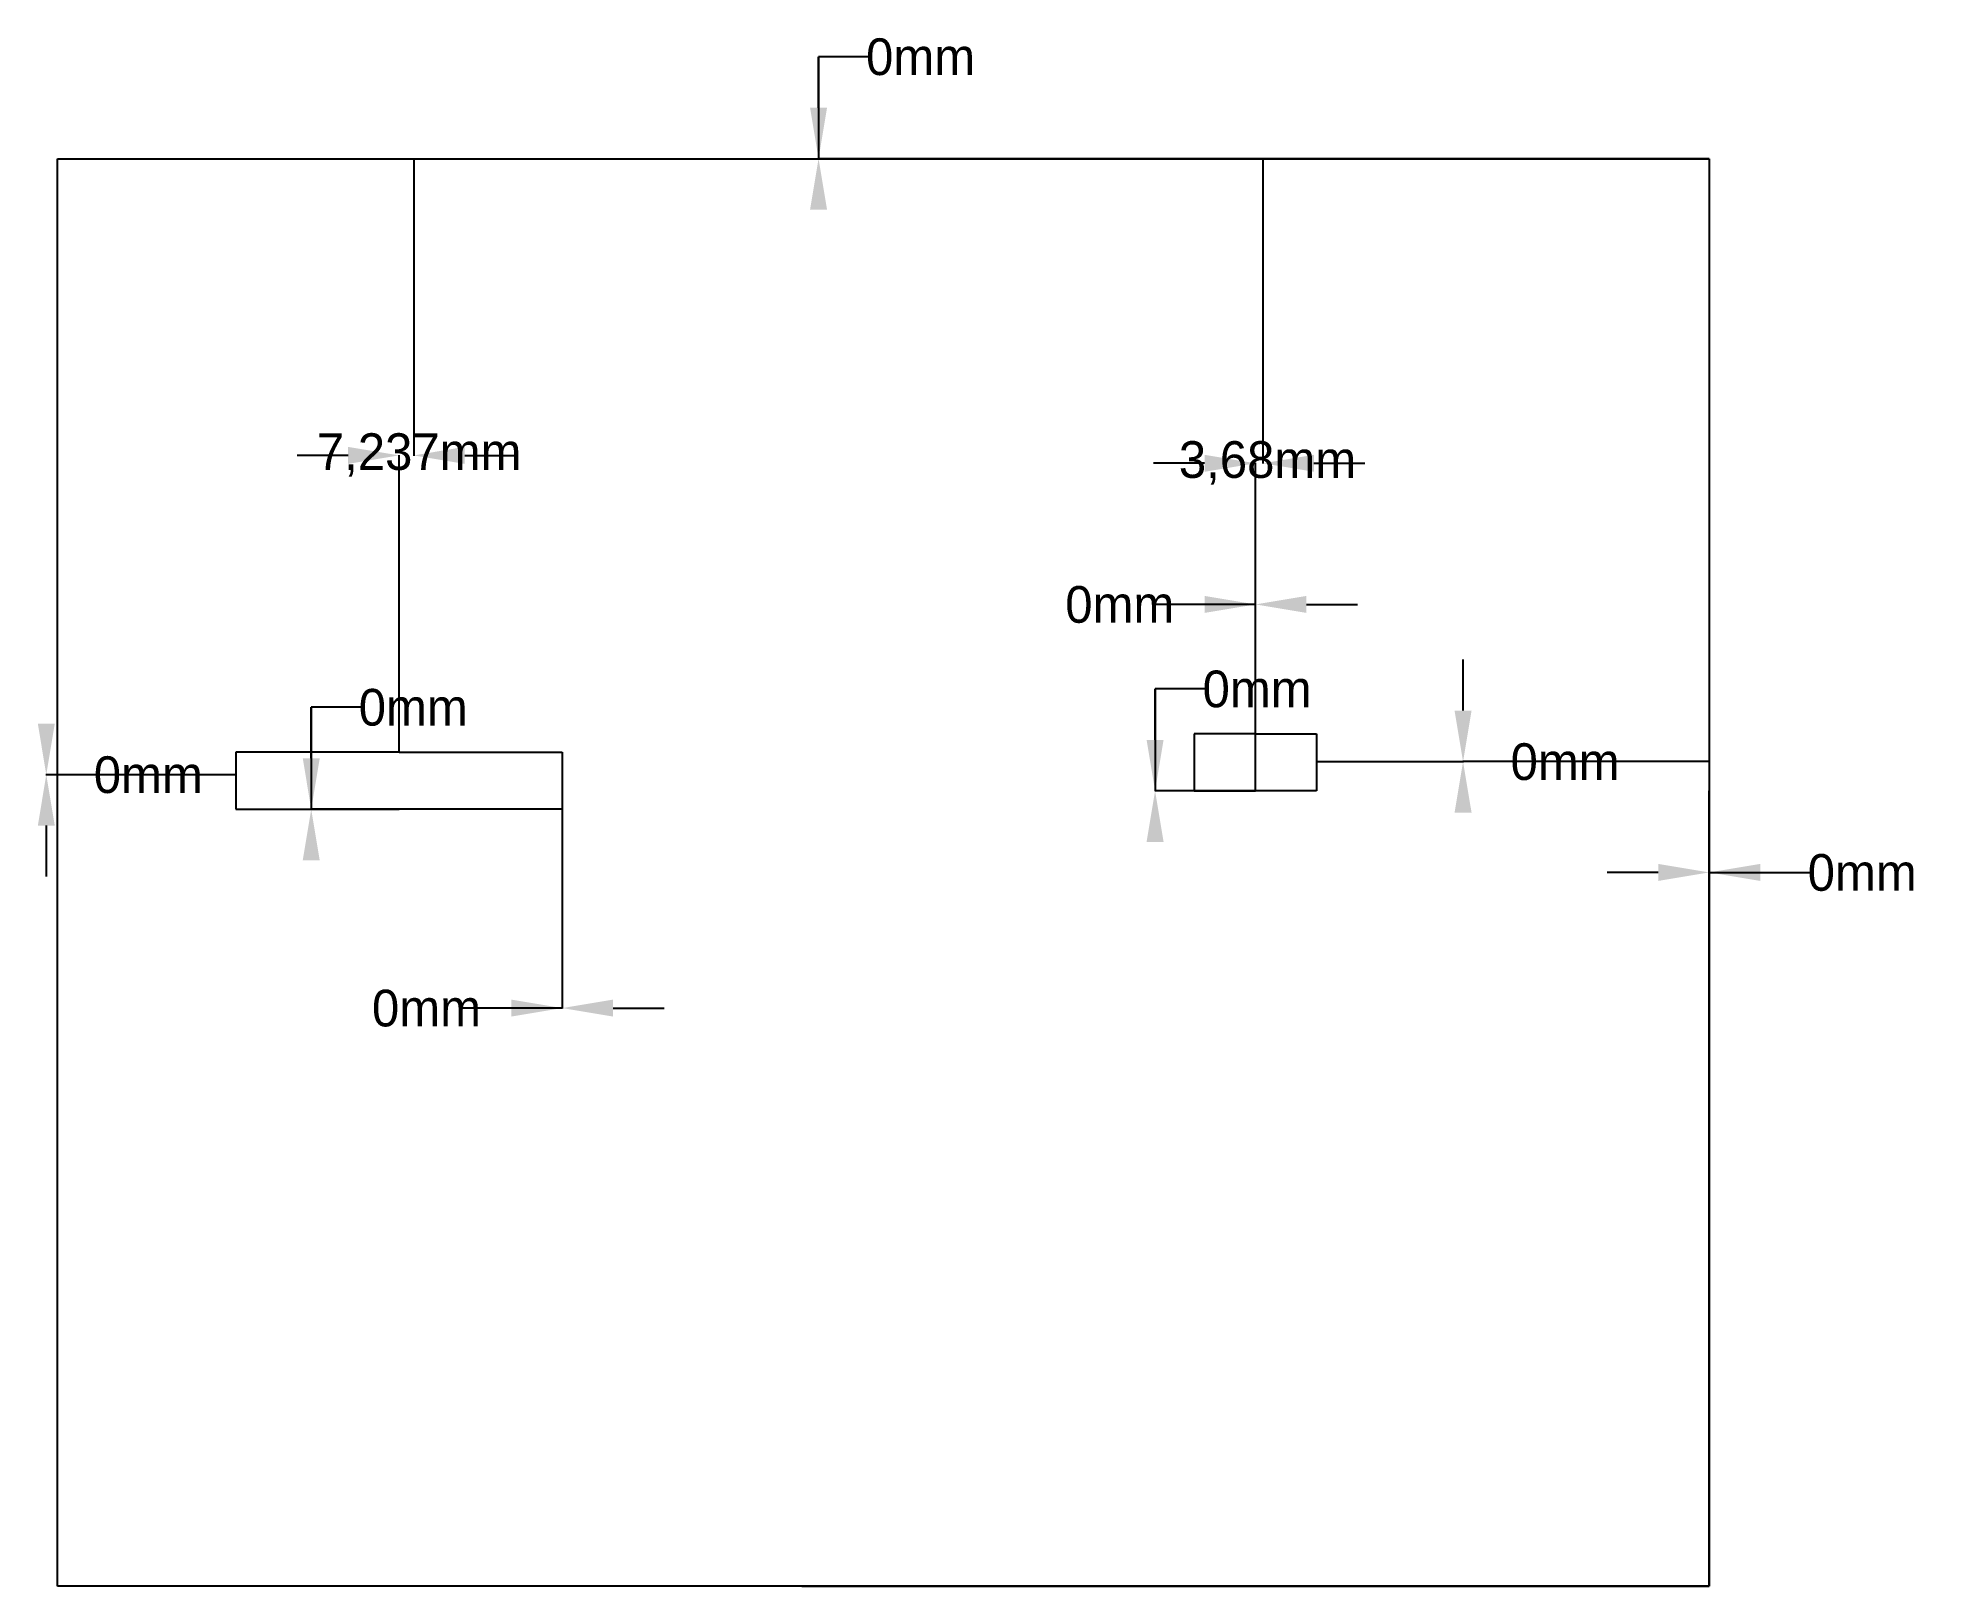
# Model space of a CAD drawing. Extents: x -10 to 917, y 0 to 759.
import ezdxf

# ---------------------------------------------------------------- set-up
doc = ezdxf.new("R2010")
doc.units = 0
doc.layers.get('0').update_dxf_attribs({"linetype": 'CONTINUOUS'})
doc.layers.get('DEFPOINTS').update_dxf_attribs({"linetype": 'CONTINUOUS'})
doc.styles.add('SPACECLAIM_ASME_CB', font='SpaceClaim ASME.ttf')
doc.dimstyles.new('SPACECLAIM_ASME_CB', dxfattribs={"dimtxt": 0.18, "dimasz": 0.18, "dimexe": 0.18, "dimexo": 0.0625, "dimgap": 0.09, "dimtad": 0, "dimtih": 1, "dimtoh": 1, "dimzin": 0, "dimcen": 0.09, "dimazin": 3, "dimtfac": 1, "dimtofl": 0, "dimtmove": 0, "dimatfit": 3})

# ---------------------------------------------------------------- blocks, each defined once
blk = doc.blocks.new('*D1')
at = {"color": 7}
for p, q in [((810, 699.94), (810, 349.82)), ((785, 350), (760, 350)), ((810, 0.06), (810, 350.18)), ((810, 350), (860, 350)), ((835, 350), (860, 350))]:
    blk.add_line(p, q, dxfattribs=at)
for points in [[(785, 345.83), (785, 354.17), (810, 350)], [(835, 354.17), (835, 345.83), (810, 350)]]:
    blk.add_solid(points, dxfattribs=at)
at = {"layer": 'DEFPOINTS', "color": 0}
for p in [(810, 700), (810, 350), (810, 0)]:
    blk.add_point(p, dxfattribs=at)
at = {"color": 7, "linetype": 'CONTINUOUS', "style": 'SPACECLAIM_ASME_CB'}
blk.add_text('0mm', height=18, dxfattribs=at).set_placement((858.29, 341))
blk = doc.blocks.new('*D2')
at = {"color": 7}
for p, q in [((398.23, 750), (373.23, 750)), ((373.23, 750), (373.23, 700)), ((373.23, 725), (373.23, 750)), ((0.06, 700), (373.41, 700)), ((809.94, 700), (373.05, 700))]:
    blk.add_line(p, q, dxfattribs=at)
for points in [[(369.06, 725), (377.4, 725), (373.23, 700)], [(377.4, 675), (369.06, 675), (373.23, 700)]]:
    blk.add_solid(points, dxfattribs=at)
at = {"layer": 'DEFPOINTS', "color": 0}
for p in [(0, 700), (373.23, 700), (810, 700)]:
    blk.add_point(p, dxfattribs=at)
at = {"color": 7, "linetype": 'CONTINUOUS', "style": 'SPACECLAIM_ASME_CB'}
blk.add_text('0mm', height=18, dxfattribs=at).set_placement((396.52, 741))
blk = doc.blocks.new('*D3')
at = {"color": 7}
for p, q in [((149.43, 431), (124.43, 431)), ((124.43, 431), (124.43, 381)), ((124.43, 406), (124.43, 431)), ((87.56, 381), (124.61, 381)), ((247.44, 381), (124.25, 381))]:
    blk.add_line(p, q, dxfattribs=at)
for points in [[(120.27, 406), (128.6, 406), (124.43, 381)], [(128.6, 356), (120.27, 356), (124.43, 381)]]:
    blk.add_solid(points, dxfattribs=at)
at = {"layer": 'DEFPOINTS', "color": 0}
for p in [(87.5, 381), (124.43, 381), (247.5, 381)]:
    blk.add_point(p, dxfattribs=at)
at = {"color": 7, "linetype": 'CONTINUOUS', "style": 'SPACECLAIM_ASME_CB'}
blk.add_text('0mm', height=18, dxfattribs=at).set_placement((147.72, 422))
blk = doc.blocks.new('*D4')
at = {"color": 7}
for p, q in [((247.5, 408.94), (247.5, 283.3)), ((247.5, 380.94), (247.5, 283.3)), ((247.5, 283.48), (197.5, 283.48)), ((222.5, 283.48), (197.5, 283.48)), ((272.5, 283.48), (297.5, 283.48))]:
    blk.add_line(p, q, dxfattribs=at)
for points in [[(222.5, 279.31), (222.5, 287.65), (247.5, 283.48)], [(272.5, 287.65), (272.5, 279.31), (247.5, 283.48)]]:
    blk.add_solid(points, dxfattribs=at)
at = {"layer": 'DEFPOINTS', "color": 0}
for p in [(247.5, 409), (247.5, 381), (247.5, 283.48)]:
    blk.add_point(p, dxfattribs=at)
at = {"color": 7, "linetype": 'CONTINUOUS', "style": 'SPACECLAIM_ASME_CB'}
blk.add_text('0mm', height=18, dxfattribs=at).set_placement((154.21, 274.48))
blk = doc.blocks.new('*D5')
at = {"color": 7}
for p, q in [((563.26, 440), (538.26, 440)), ((538.26, 440), (538.26, 390)), ((538.26, 415), (538.26, 440)), ((557.44, 390), (538.08, 390)), ((617.44, 390), (538.08, 390))]:
    blk.add_line(p, q, dxfattribs=at)
for points in [[(534.1, 415), (542.43, 415), (538.26, 390)], [(542.43, 365), (534.1, 365), (538.26, 390)]]:
    blk.add_solid(points, dxfattribs=at)
at = {"layer": 'DEFPOINTS', "color": 0}
for p in [(538.26, 390), (557.5, 390), (617.5, 390)]:
    blk.add_point(p, dxfattribs=at)
at = {"color": 7, "linetype": 'CONTINUOUS', "style": 'SPACECLAIM_ASME_CB'}
blk.add_text('0mm', height=18, dxfattribs=at).set_placement((561.55, 431))
blk = doc.blocks.new('*D6')
at = {"color": 7}
for p, q in [((587.5, 481.42), (537.5, 481.42)), ((562.5, 481.42), (537.5, 481.42)), ((587.5, 390.06), (587.5, 481.6)), ((587.5, 418.06), (587.5, 481.6)), ((612.5, 481.42), (637.5, 481.42))]:
    blk.add_line(p, q, dxfattribs=at)
for points in [[(562.5, 477.26), (562.5, 485.59), (587.5, 481.42)], [(612.5, 485.59), (612.5, 477.26), (587.5, 481.42)]]:
    blk.add_solid(points, dxfattribs=at)
at = {"layer": 'DEFPOINTS', "color": 0}
for p in [(587.5, 481.42), (587.5, 418), (587.5, 390)]:
    blk.add_point(p, dxfattribs=at)
at = {"color": 7, "linetype": 'CONTINUOUS', "style": 'SPACECLAIM_ASME_CB'}
blk.add_text('0mm', height=18, dxfattribs=at).set_placement((494.21, 472.42))
blk = doc.blocks.new('*D7')
at = {"color": 7}
for p, q in [((174.74, 699.94), (174.74, 554.32)), ((142.5, 554.5), (117.5, 554.5)), ((167.5, 409.06), (167.5, 554.68)), ((199.74, 554.5), (224.74, 554.5))]:
    blk.add_line(p, q, dxfattribs=at)
for points in [[(142.5, 550.33), (142.5, 558.67), (167.5, 554.5)], [(199.74, 558.67), (199.74, 550.33), (174.74, 554.5)]]:
    blk.add_solid(points, dxfattribs=at)
at = {"layer": 'DEFPOINTS', "color": 0}
for p in [(174.74, 700), (167.5, 554.5), (167.5, 409)]:
    blk.add_point(p, dxfattribs=at)
at = {"color": 7, "linetype": 'CONTINUOUS', "style": 'SPACECLAIM_ASME_CB'}
blk.add_text('7,237mm', height=18, dxfattribs=at).set_placement((127.19, 547.34))
blk = doc.blocks.new('*D8')
at = {"color": 7}
for p, q in [((87.44, 397.94), (-5.67, 397.94)), ((-0.06, 397.94), (-5.67, 397.94)), ((19.51, 397.94), (-5.49, 397.94)), ((-5.49, 397.94), (-5.49, 397.94)), ((-5.49, 372.94), (-5.49, 347.94))]:
    blk.add_line(p, q, dxfattribs=at)
for points in [[(-9.65, 422.94), (-1.32, 422.94), (-5.49, 397.94)], [(-1.32, 372.94), (-9.65, 372.94), (-5.49, 397.94)]]:
    blk.add_solid(points, dxfattribs=at)
at = {"layer": 'DEFPOINTS', "color": 0}
for p in [(-5.49, 397.94), (0, 397.94), (87.5, 397.94)]:
    blk.add_point(p, dxfattribs=at)
at = {"color": 7, "linetype": 'CONTINUOUS', "style": 'SPACECLAIM_ASME_CB'}
blk.add_text('0mm', height=18, dxfattribs=at).set_placement((17.8, 388.94))
blk = doc.blocks.new('*D9')
at = {"color": 7}
for p, q in [((591.18, 699.94), (591.18, 550.45)), ((562.5, 550.63), (537.5, 550.63)), ((587.5, 418.06), (587.5, 550.81)), ((616.18, 550.63), (641.18, 550.63))]:
    blk.add_line(p, q, dxfattribs=at)
for points in [[(562.5, 546.46), (562.5, 554.8), (587.5, 550.63)], [(616.18, 554.8), (616.18, 546.46), (591.18, 550.63)]]:
    blk.add_solid(points, dxfattribs=at)
at = {"layer": 'DEFPOINTS', "color": 0}
for p in [(591.18, 700), (587.5, 550.63), (587.5, 418)]:
    blk.add_point(p, dxfattribs=at)
at = {"color": 7, "linetype": 'CONTINUOUS', "style": 'SPACECLAIM_ASME_CB'}
blk.add_text('3,68mm', height=18, dxfattribs=at).set_placement((549.93, 543.47))
blk = doc.blocks.new('*D10')
at = {"color": 7}
for p, q in [((689.3, 429.34), (689.3, 454.34)), ((617.56, 404.34), (689.48, 404.34)), ((809.94, 404.34), (689.12, 404.34)), ((714.3, 404.34), (689.3, 404.34)), ((689.3, 404.34), (689.3, 404.34))]:
    blk.add_line(p, q, dxfattribs=at)
for points in [[(685.13, 429.34), (693.47, 429.34), (689.3, 404.34)], [(693.47, 379.34), (685.13, 379.34), (689.3, 404.34)]]:
    blk.add_solid(points, dxfattribs=at)
at = {"layer": 'DEFPOINTS', "color": 0}
for p in [(617.5, 404.34), (689.3, 404.34), (810, 404.34)]:
    blk.add_point(p, dxfattribs=at)
at = {"color": 7, "linetype": 'CONTINUOUS', "style": 'SPACECLAIM_ASME_CB'}
blk.add_text('0mm', height=18, dxfattribs=at).set_placement((712.59, 395.34))

msp = doc.modelspace()

# ---------------------------------------------------------------- linework, layer by layer
for p, q in [((0, 0), (0, 700)), ((0, 700), (810, 700)), ((810, 700), (810, 0)), ((810, 0), (810, 390)), ((0, 0), (0, 381)), ((810, 0), (0, 0)), ((335, 0), (0, 0)), ((365, 0), (810, 0))]:
    msp.add_line(p, q)
at = {"color": 7}
for p, q in [((587.5, 418), (557.5, 418)), ((557.5, 418), (557.5, 390)), ((587.5, 418), (617.5, 418)), ((617.5, 418), (617.5, 390)), ((167.5, 409), (87.5, 409)), ((87.5, 409), (87.5, 381)), ((167.5, 409), (247.5, 409)), ((247.5, 409), (247.5, 381)), ((557.5, 390), (587.5, 390)), ((617.5, 390), (587.5, 390)), ((87.5, 381), (167.5, 381)), ((247.5, 381), (167.5, 381))]:
    msp.add_line(p, q, dxfattribs=at)

# ---------------------------------------------------------------- dimensions: what is measured, and where the dimension line sits
for base, p1, p2, angle, picture, middle in [((373.2300086926, 700), (0, 700), (810, 700), 90, '*D2', (419.0200086926, 750)), ((587.5, 481.4230102538), (587.5, 390), (587.5, 418), 180, '*D6', (516.71, 481.4230102538)), ((689.2994825024, 404.3422263095), (617.5, 404.3422263095), (810, 404.3422263095), 90, '*D10', (735.0894825024, 404.3422263095)), ((538.263, 390), (557.5, 390), (617.5, 390), 90, '*D5', (584.053, 440)), ((124.432078295, 381), (87.5, 381), (247.5, 381), 90, '*D3', (170.222078295, 431)), ((-5.487, 397.9354126512), (87.5, 397.9354126512), (0, 397.9354126512), 270, '*D8', (40.303, 397.9354126512)), ((247.5, 283.4815490335), (247.5, 381), (247.5, 409), 180, '*D4', (176.71, 283.4815490335))]:
    dim = msp.add_linear_dim(base=base, p1=p1, p2=p2, angle=angle, text='{\\fSpaceClaim ASME CB|b0|i0;<>}', dimstyle='SPACECLAIM_ASME_CB', override={"dimtxt": 18, "dimasz": 25, "dimtad": 0, "dimtih": 1, "dimtoh": 1, "dimdec": 3, "dimlfac": 1, "dimzin": 8, "dimdsep": 44, "dimlunit": 2, "dimpost": 'mm', "dimsah": 1, "dimclrd": 7, "dimclre": 7, "dimclrt": 7, "dimadec": 1, "dimtdec": 3, "dimtix": 1, "dimtzin": 8}, dxfattribs=at)
    dim.commit()
    dim.dimension.update_dxf_attribs({"geometry": picture, "text_midpoint": middle, "dimtype": 160})
for base, p1, p2, picture, middle in [((167.5, 554.5), (174.7369, 700), (167.5, 409), '*D7', (171.2899, 554.5)), ((587.5, 550.6311), (591.1798, 700), (587.5, 418), '*D9', (587.7328, 550.6311)), ((810, 350), (810, 700), (810, 0), '*D1', (880.79, 350))]:
    dim = msp.add_linear_dim(base=base, p1=p1, p2=p2, text='{\\fSpaceClaim ASME CB|b0|i0;<>}', dimstyle='SPACECLAIM_ASME_CB', override={"dimtxt": 18, "dimasz": 25, "dimtad": 0, "dimtih": 1, "dimtoh": 1, "dimdec": 3, "dimlfac": 1, "dimzin": 8, "dimdsep": 44, "dimlunit": 2, "dimpost": 'mm', "dimsah": 1, "dimclrd": 7, "dimclre": 7, "dimclrt": 7, "dimadec": 1, "dimtdec": 3, "dimtix": 1, "dimtzin": 8}, dxfattribs=at)
    dim.commit()
    dim.dimension.update_dxf_attribs({"geometry": picture, "text_midpoint": middle, "dimtype": 160})

doc.saveas('drawing.dxf')
